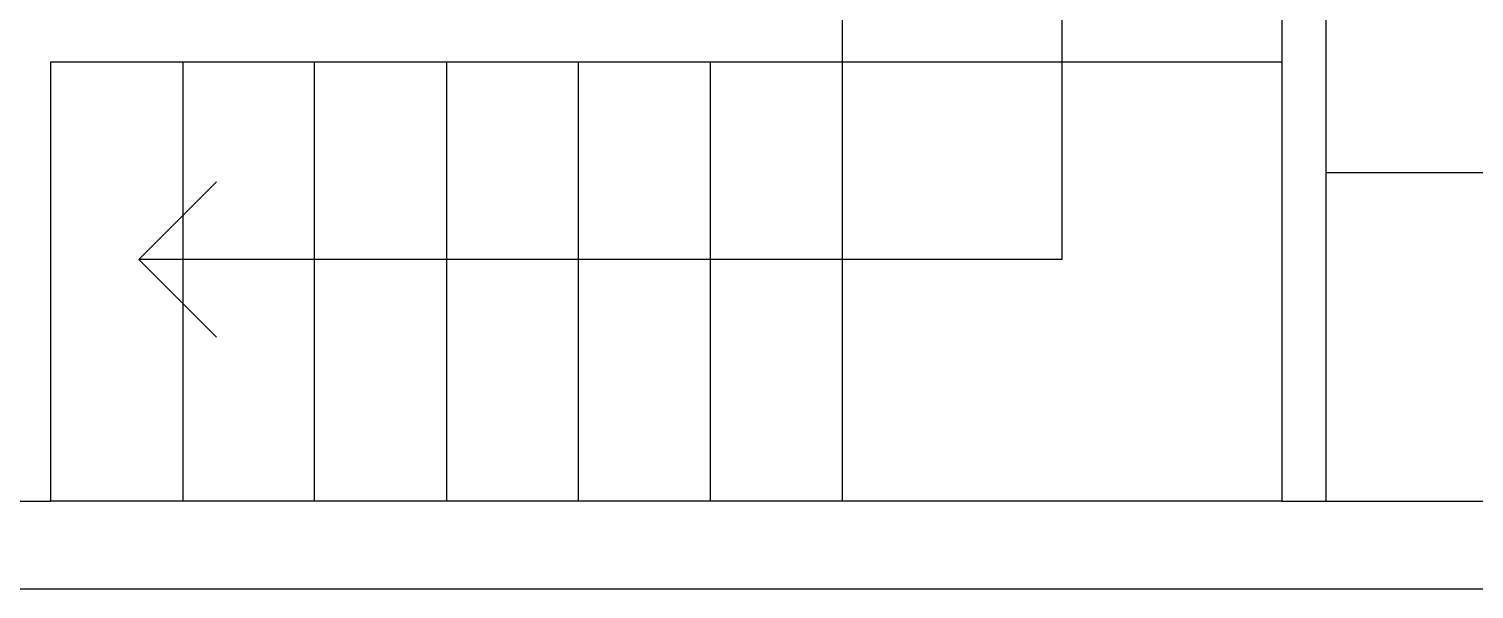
# Model space of a CAD drawing. Header units: centimetres. Extents: x 31418 to 49849, y -3781 to 3852.
# Drawn here: x 43211.6 to 43540.4, y 747.9 to 875.4 of the extents above; entities that cross this region are included whole.
import ezdxf

# ---------------------------------------------------------------- set-up
doc = ezdxf.new("R2010")
doc.units = ezdxf.units.CM
doc.header["$LTSCALE"] = 100
doc.header["$MEASUREMENT"] = 0
for name, color, linetype in [('Muebles', 11, 'Continuous'), ('MUROS', 5, 'Continuous'), ('TABIQUE', 3, 'Continuous')]:
    doc.layers.add(name, color=color, linetype=linetype)

msp = doc.modelspace()

# ---------------------------------------------------------------- linework, layer by layer
for p, q in [((43446.61, 1107.89), (43446.61, 822.89)), ((43246.61, 867.89), (43246.61, 767.89)), ((43276.61, 767.89), (43276.61, 867.89)), ((43306.61, 867.89), (43306.61, 767.89)), ((43336.61, 767.89), (43336.61, 867.89)), ((43366.61, 867.89), (43366.61, 767.89)), ((43396.61, 867.89), (43396.61, 767.89)), ((43396.61, 867.89), (43496.61, 867.89)), ((43236.61, 822.89), (43254.29, 840.56)), ((43446.61, 822.89), (43236.61, 822.89)), ((43236.61, 822.89), (43254.29, 805.21))]:
    msp.add_line(p, q)
at = {"layer": 'Muebles'}
msp.add_lwpolyline([(43546.61, 1002.7), (43506.61, 1002.7), (43506.61, 842.7), (43546.61, 842.7), (43546.61, 1002.7)], dxfattribs=at)
at = {"layer": 'MUROS', "color": 3}
for p, q in [((43496.61, 1107.89), (43496.61, 767.89)), ((43216.61, 767.89), (43216.61, 867.89)), ((43216.61, 767.89), (43216.61, 867.89))]:
    msp.add_line(p, q, dxfattribs=at)
at = {"layer": 'MUROS'}
for p, q in [((42966.61, 767.89), (43216.61, 767.89)), ((43496.61, 767.89), (43216.61, 767.89)), ((43496.61, 767.89), (43696.61, 767.89))]:
    msp.add_line(p, q, dxfattribs=at)
at = {"layer": 'MUROS', "color": 5}
msp.add_line((43716.61, 747.89), (41746.61, 747.89), dxfattribs=at)
at = {"layer": 'TABIQUE'}
for p, q in [((43396.61, 1112.89), (43396.61, 867.89)), ((43506.61, 1107.89), (43506.61, 767.89)), ((43216.61, 867.89), (43396.61, 867.89))]:
    msp.add_line(p, q, dxfattribs=at)

doc.saveas('drawing.dxf')
